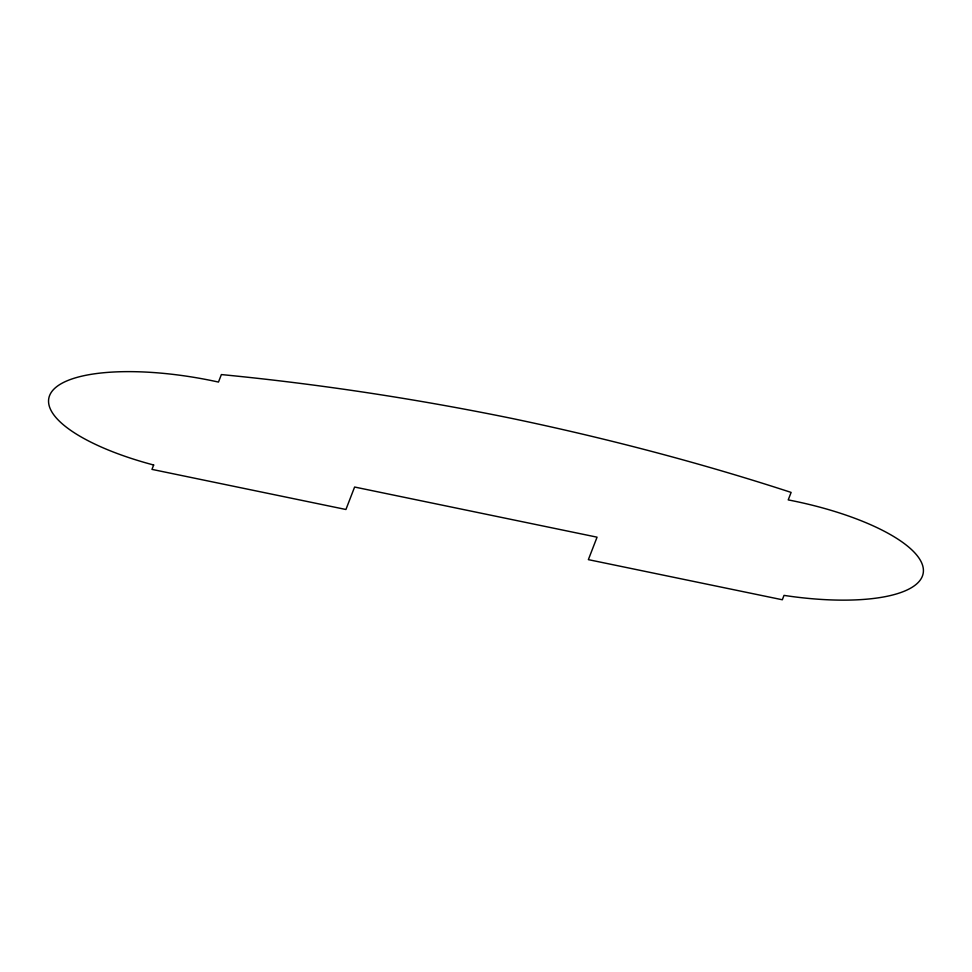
<?xml version="1.0" encoding="UTF-8"?>
<svg xmlns="http://www.w3.org/2000/svg" width="972" height="972" viewBox="0 0 972 972"><rect width="100%" height="100%" fill="white"/><g stroke="black" fill="none" stroke-linecap="round" stroke-linejoin="round"><path stroke-width="1.46" d="M153.661 465.005L151.96 469.379L345.923 509.498L354.61 487.033L597.063 537.176L588.364 559.641L782.326 599.76L784.015 595.386A148.777 47.458 10.6 0 0 923.4 571.293A148.777 47.458 10.6 0 0 788.219 499.9L791.123 492.415A914.859 291.807 10.6 0 0 512.062 418.47A914.859 291.807 10.6 0 0 221.373 374.572L218.481 382.069A148.777 47.458 10.6 0 0 52.184 391.096A148.777 47.458 10.6 0 0 153.661 465.005"/></g></svg>
